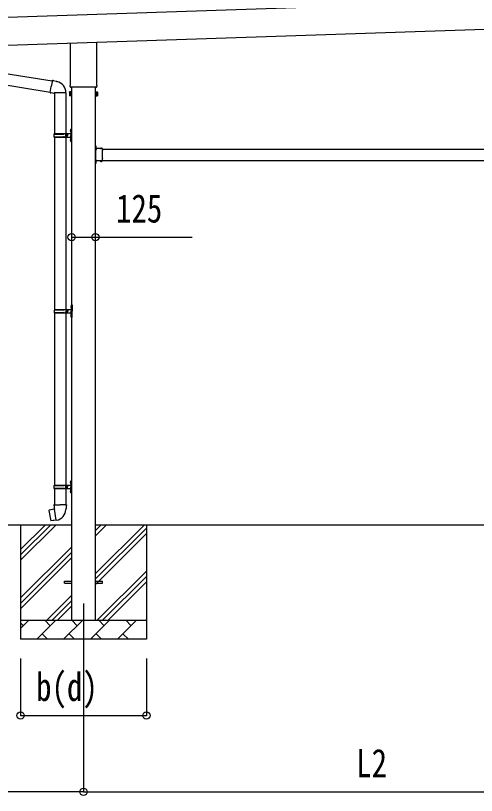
# Model space of a CAD drawing. Units: millimetres, scale not verified. Extents: x -18922 to 18922, y -13365 to 13365.
# Drawn here: x -4923 to -2505, y -2492 to 1601 of the extents above; entities that cross this region are included whole.
import ezdxf
from ezdxf.enums import TextEntityAlignment as Align

# ---------------------------------------------------------------- set-up
doc = ezdxf.new("R2010")
doc.units = ezdxf.units.MM
doc.header["$LTSCALE"] = 50
for name, color, linetype in [('0-4_YKK_12', 2, 'Continuous'), ('0-5_YKK_13', 4, 'Continuous'), ('0-6_YKK_A1', 4, 'Continuous'), ('0-7_YKK_D', 6, 'Continuous')]:
    doc.layers.add(name, color=color, linetype=linetype)
doc.styles.add('ＭＳ ゴシック', font='')
doc.styles.get('ＭＳ ゴシック').set_extended_font_data('MS Gothic')

msp = doc.modelspace()

# ---------------------------------------------------------------- linework, layer by layer
at = {"layer": '0-4_YKK_12'}
msp.add_line((-4566.41, -1484.05), (-4566.41, -1879.05), dxfattribs=at)
at = {"layer": '0-5_YKK_13'}
for p, q in [((-4634.71, 1237.39), (-4634.71, 1456.96)), ((-4498.11, 1461.51), (-4498.11, 1237.39)), ((-5606.27, 1398.3), (-4730.28, 1258.83)), ((-5614.72, 1338.89), (-4740.7, 1199.74)), ((-4741.02, 1197.92), (-4735.49, 1229.29)), ((-4729.96, 1260.65), (-4735.49, 1229.29)), ((-4729.96, 1260.65), (-4728.82, 1262.63)), ((-4728.82, 1262.63), (-4725.25, 1262)), ((-4725.25, 1262), (-4724.84, 1259.66)), ((-4710.32, 1256.83), (-4708.64, 1255.21)), ((-4708.64, 1255.21), (-4706.52, 1254.76)), ((-4636.41, 1228.61), (-4636.41, 1234.11)), ((-4496.41, 1234.11), (-4496.41, 1228.61)), ((-4741.02, 1197.92), (-4740.62, 1195.67)), ((-4741.02, 1197.92), (-4735.87, 1197.1)), ((-4740.62, 1195.67), (-4737.06, 1195.04)), ((-4737.06, 1195.04), (-4735.87, 1197.1)), ((-4735.87, 1197.1), (-4721.27, 1194.79)), ((-4721.27, 1194.79), (-4719.06, 1195.77)), ((-4658.76, 1195.38), (-4719.95, 1195.38)), ((-4718.91, 1195.38), (-4718.91, 981.61)), ((-4658.91, 1195.38), (-4658.91, 981.61)), ((-4640.41, 1199.11), (-4639.65, 1200.43)), ((-4640.41, 1199.11), (-4640.41, 1182.11)), ((-4633.41, 1195.52), (-4639.65, 1195.52)), ((-4498.47, 1225.11), (-4634.35, 1225.11)), ((-4499.41, 1195.52), (-4493.17, 1195.52)), ((-4492.41, 1199.11), (-4493.17, 1200.43)), ((-4492.41, 1199.11), (-4492.41, 1182.11)), ((-4640.41, 1182.11), (-4639.65, 1180.8)), ((-4633.41, 1185.71), (-4639.65, 1185.71)), ((-4633.41, 1180.8), (-4639.65, 1180.8)), ((-4630.91, 1181.41), (-4633.41, 1181.41)), ((-4501.91, 1181.41), (-4499.41, 1181.41)), ((-4499.41, 1185.71), (-4493.17, 1185.71)), ((-4499.41, 1180.8), (-4493.17, 1180.8)), ((-4492.41, 1182.11), (-4493.17, 1180.8)), ((-4635.21, 998.76), (-4633.17, 997.76)), ((-4633.94, 1000.76), (-4633.31, 1000.76)), ((-4633.94, 1000.76), (-4633.94, 992.46)), ((-4633.94, 992.46), (-4633.31, 992.46)), ((-4633.31, 1000.76), (-4633.31, 992.46)), ((-4633.31, 1000.76), (-4632.91, 1000.36)), ((-4633.31, 992.46), (-4632.91, 992.86)), ((-4633.17, 997.76), (-4632.56, 996.61)), ((-4632.91, 1004.61), (-4629.91, 1006.11)), ((-4632.91, 1004.61), (-4632.91, 972.61)), ((-4632.91, 1000.36), (-4632.91, 992.86)), ((-4629.91, 1006.11), (-4629.91, 972.61)), ((-4629.91, 1006.11), (-4628.91, 1006.11)), ((-4628.91, 1006.11), (-4628.91, 972.61)), ((-4721.91, 979.61), (-4671.58, 979.61)), ((-4721.91, 965.61), (-4671.58, 965.61)), ((-4720.91, 981.61), (-4634.91, 981.61)), ((-4720.91, 981.61), (-4720.91, 979.61)), ((-4720.91, 963.61), (-4720.91, 965.61)), ((-4720.91, 963.61), (-4634.91, 963.61)), ((-4718.91, 963.61), (-4718.91, 59.11)), ((-4661.91, 981.61), (-4661.91, 977.11)), ((-4661.91, 977.11), (-4659.91, 977.11)), ((-4661.91, 963.61), (-4661.91, 968.11)), ((-4661.91, 968.11), (-4659.91, 968.11)), ((-4659.91, 977.11), (-4659.91, 972.61)), ((-4659.91, 968.11), (-4659.91, 972.61)), ((-4658.91, 963.61), (-4658.91, 59.11)), ((-4653.91, 981.61), (-4653.91, 972.61)), ((-4653.91, 977.11), (-4650.91, 977.11)), ((-4653.91, 963.61), (-4653.91, 972.61)), ((-4653.91, 968.11), (-4650.91, 968.11)), ((-4650.91, 977.11), (-4650.91, 972.61)), ((-4650.91, 968.11), (-4650.91, 972.61)), ((-4635.21, 950.76), (-4633.17, 949.76)), ((-4633.94, 952.76), (-4633.31, 952.76)), ((-4633.94, 952.76), (-4633.94, 944.46)), ((-4633.94, 944.46), (-4633.31, 944.46)), ((-4633.31, 952.76), (-4633.31, 944.46)), ((-4633.31, 952.76), (-4632.91, 952.36)), ((-4633.31, 944.46), (-4632.91, 944.86)), ((-4633.17, 949.76), (-4632.56, 948.61)), ((-4632.91, 940.61), (-4632.91, 972.61)), ((-4632.91, 952.36), (-4632.91, 944.86)), ((-4629.91, 939.11), (-4629.91, 972.61)), ((-4628.91, 939.11), (-4628.91, 972.61)), ((-4632.91, 940.61), (-4629.91, 939.11)), ((-4629.91, 939.11), (-4628.91, 939.11)), ((-4502.31, 918.11), (-4503.91, 918.11)), ((-4503.91, 913.61), (-4502.31, 913.61)), ((-4502.31, 912.61), (-4503.91, 912.61)), ((-4498.21, 910.61), (-4503.91, 910.61)), ((-4502.31, 908.61), (-4503.91, 908.61)), ((-4503.91, 907.61), (-4502.31, 907.61)), ((-4502.31, 901.15), (-4502.31, 918.11)), ((-4502.31, 914.65), (-4502.31, 906.58)), ((-4502.31, 911.74), (-4499.65, 913.06)), ((-4502.31, 909.49), (-4499.65, 908.16)), ((-4465.91, 902.71), (-4502.31, 902.71)), ((-4501.91, 901.11), (-4498.91, 901.11)), ((-4501.45, 915.35), (-4501.61, 915.35)), ((-4501.45, 905.88), (-4501.61, 905.88)), ((-4478.65, 903.58), (-4478.65, 903.41)), ((-4469.88, 902.71), (-4477.95, 902.71)), ((-4475.04, 902.71), (-4476.36, 905.37)), ((-4472.79, 902.71), (-4471.46, 905.37)), ((-4469.18, 903.58), (-4469.18, 903.41)), ((-4465.91, 892.33), (-4465.91, 902.71)), ((-4501.91, 892.33), (-4501.91, 899.11)), ((-4501.91, 850.33), (-4501.91, 890.9)), ((-4465.91, 850.33), (-4465.91, 890.9)), ((-4502.31, 832.61), (-4503.91, 832.61)), ((-4502.31, 828.61), (-4503.91, 828.61)), ((-4502.31, 823.11), (-4503.91, 823.11)), ((-4502.31, 823.11), (-4502.31, 840.07)), ((-4465.91, 838.51), (-4502.31, 838.51)), ((-4502.31, 834.65), (-4502.31, 826.58)), ((-4502.31, 831.74), (-4499.65, 833.06)), ((-4502.31, 829.49), (-4499.65, 828.16)), ((-4501.91, 842.11), (-4501.91, 848.9)), ((-4498.91, 840.11), (-4501.91, 840.11)), ((-4501.45, 835.35), (-4501.61, 835.35)), ((-4501.45, 825.88), (-4501.61, 825.88)), ((-4478.65, 837.65), (-4478.65, 837.81)), ((-4469.88, 838.51), (-4477.95, 838.51)), ((-4475.04, 838.51), (-4476.36, 835.86)), ((-4472.79, 838.51), (-4471.46, 835.86)), ((-4469.18, 837.65), (-4469.18, 837.81)), ((-4465.91, 838.51), (-4465.91, 848.9)), ((-4630.41, 82.11), (-4627.41, 83.61)), ((-4630.41, 82.11), (-4630.41, 50.11)), ((-4627.41, 83.61), (-4627.41, 50.11)), ((-4627.41, 83.61), (-4626.41, 83.61)), ((-4626.41, 83.61), (-4626.41, 50.11)), ((-4719.41, 57.11), (-4669.08, 57.11)), ((-4719.41, 43.11), (-4669.08, 43.11)), ((-4718.91, 41.12), (-4718.91, -863.39)), ((-4718.41, 59.11), (-4632.41, 59.11)), ((-4718.41, 59.11), (-4718.41, 57.11)), ((-4718.41, 41.11), (-4718.41, 43.11)), ((-4718.41, 41.11), (-4632.41, 41.11)), ((-4659.41, 59.11), (-4659.41, 54.61)), ((-4659.41, 54.61), (-4657.41, 54.61)), ((-4659.41, 41.11), (-4659.41, 45.61)), ((-4659.41, 45.61), (-4657.41, 45.61)), ((-4658.91, 41.12), (-4658.91, -863.39)), ((-4657.41, 54.61), (-4657.41, 50.11)), ((-4657.41, 45.61), (-4657.41, 50.11)), ((-4651.41, 59.11), (-4651.41, 50.11)), ((-4651.41, 54.61), (-4648.41, 54.61)), ((-4651.41, 41.11), (-4651.41, 50.11)), ((-4651.41, 45.61), (-4648.41, 45.61)), ((-4648.41, 54.61), (-4648.41, 50.11)), ((-4648.41, 45.61), (-4648.41, 50.11)), ((-4632.71, 76.26), (-4630.67, 75.26)), ((-4631.44, 78.26), (-4630.81, 78.26)), ((-4631.44, 78.26), (-4631.44, 69.96)), ((-4631.44, 69.96), (-4630.81, 69.96)), ((-4630.81, 78.26), (-4630.81, 69.96)), ((-4630.81, 78.26), (-4630.41, 77.86)), ((-4630.81, 69.96), (-4630.41, 70.36)), ((-4630.67, 75.26), (-4630.06, 74.11)), ((-4630.41, 77.86), (-4630.41, 70.36)), ((-4630.41, 18.11), (-4630.41, 50.11)), ((-4627.41, 16.61), (-4627.41, 50.11)), ((-4626.41, 16.61), (-4626.41, 50.11)), ((-4632.71, 28.26), (-4630.67, 27.26)), ((-4631.44, 30.26), (-4630.81, 30.26)), ((-4631.44, 30.26), (-4631.44, 21.96)), ((-4631.44, 21.96), (-4630.81, 21.96)), ((-4630.81, 30.26), (-4630.81, 21.96)), ((-4630.81, 30.26), (-4630.41, 29.86)), ((-4630.81, 21.96), (-4630.41, 22.36)), ((-4630.67, 27.26), (-4630.06, 26.11)), ((-4630.41, 29.86), (-4630.41, 22.36)), ((-4630.41, 18.11), (-4627.41, 16.61)), ((-4627.41, 16.61), (-4626.41, 16.61)), ((-4635.21, -846.24), (-4633.17, -847.24)), ((-4633.94, -844.24), (-4633.31, -844.24)), ((-4633.94, -844.24), (-4633.94, -852.54)), ((-4633.94, -852.54), (-4633.31, -852.54)), ((-4633.31, -844.24), (-4633.31, -852.54)), ((-4633.31, -844.24), (-4632.91, -844.64)), ((-4633.31, -852.54), (-4632.91, -852.14)), ((-4633.17, -847.24), (-4632.56, -848.39)), ((-4632.91, -840.39), (-4629.91, -838.89)), ((-4632.91, -840.39), (-4632.91, -872.39)), ((-4632.91, -844.64), (-4632.91, -852.14)), ((-4629.91, -838.89), (-4629.91, -872.39)), ((-4629.91, -838.89), (-4628.91, -838.89)), ((-4628.91, -838.89), (-4628.91, -872.39)), ((-4721.91, -865.39), (-4671.58, -865.39)), ((-4721.91, -879.39), (-4671.58, -879.39)), ((-4720.91, -863.39), (-4634.91, -863.39)), ((-4720.91, -863.39), (-4720.91, -865.39)), ((-4720.91, -881.39), (-4720.91, -879.39)), ((-4720.91, -881.39), (-4634.91, -881.39)), ((-4718.91, -881.39), (-4718.91, -966.31)), ((-4661.91, -863.39), (-4661.91, -867.89)), ((-4661.91, -867.89), (-4659.91, -867.89)), ((-4661.91, -881.39), (-4661.91, -876.89)), ((-4661.91, -876.89), (-4659.91, -876.89)), ((-4659.91, -867.89), (-4659.91, -872.39)), ((-4659.91, -876.89), (-4659.91, -872.39)), ((-4658.91, -881.39), (-4658.91, -966.31)), ((-4653.91, -863.39), (-4653.91, -872.39)), ((-4653.91, -867.89), (-4650.91, -867.89)), ((-4653.91, -881.39), (-4653.91, -872.39)), ((-4653.91, -876.89), (-4650.91, -876.89)), ((-4650.91, -867.89), (-4650.91, -872.39)), ((-4650.91, -876.89), (-4650.91, -872.39)), ((-4635.21, -894.24), (-4633.17, -895.24)), ((-4633.94, -892.24), (-4633.31, -892.24)), ((-4633.94, -892.24), (-4633.94, -900.54)), ((-4633.31, -892.24), (-4633.31, -900.54)), ((-4633.31, -892.24), (-4632.91, -892.64)), ((-4633.31, -900.54), (-4632.91, -900.14)), ((-4633.17, -895.24), (-4632.56, -896.39)), ((-4632.91, -904.39), (-4632.91, -872.39)), ((-4632.91, -892.64), (-4632.91, -900.14)), ((-4629.91, -905.89), (-4629.91, -872.39)), ((-4628.91, -905.89), (-4628.91, -872.39)), ((-4633.94, -900.54), (-4633.31, -900.54)), ((-4632.91, -904.39), (-4629.91, -905.89)), ((-4629.91, -905.89), (-4628.91, -905.89)), ((-4720.76, -966.31), (-4722.91, -967.09)), ((-4722.91, -967.09), (-4722.91, -970.71)), ((-4722.91, -970.71), (-4720.67, -971.53)), ((-4720.76, -966.31), (-4688.91, -966.31)), ((-4720.76, -966.31), (-4720.67, -971.53)), ((-4720.67, -971.53), (-4720.41, -986.31)), ((-4657.06, -966.31), (-4688.91, -966.31)), ((-4654.91, -970.71), (-4657.15, -971.53)), ((-4657.06, -966.31), (-4654.91, -967.09)), ((-4654.91, -967.09), (-4654.91, -970.71)), ((-4747.37, -994.76), (-4748.18, -995.93)), ((-4748.18, -995.93), (-4738.56, -1050.49)), ((-4719.5, -989.51), (-4747.37, -994.76)), ((-4734.63, -992.16), (-4734.84, -992.4)), ((-4720.41, -986.31), (-4719.06, -988.31)), ((-4709.15, -1046.81), (-4719.28, -989.34)), ((-4719.26, -988.51), (-4719.26, -989.22)), ((-4719.06, -988.31), (-4719.09, -988.32)), ((-4658.72, -988.25), (-4658.8, -990.42)), ((-4657.41, -986.31), (-4658.72, -988.25)), ((-4724.54, -1049.4), (-4724.82, -1049.25)), ((-4708.84, -1047.57), (-4709.09, -1046.91)), ((-4666.41, -1367.89), (-4628.91, -1367.89)), ((-4666.41, -1376.89), (-4666.41, -1367.89)), ((-4666.41, -1376.89), (-4628.91, -1376.89)), ((-4503.91, -1367.89), (-4466.41, -1367.89)), ((-4503.91, -1376.89), (-4466.41, -1376.89)), ((-4466.41, -1376.89), (-4466.41, -1367.89))]:
    msp.add_line(p, q, dxfattribs=at)
for points in [[(-4729.96, 1260.65), (-4724.84, 1259.66), (-4710.32, 1256.83)], [(-4633.41, 1180.8), (-4633.41, 1200.43), (-4639.65, 1200.43)], [(-4633.41, 1181.41), (-4633.41, 1199.81), (-4630.91, 1199.81)], [(-4499.41, 1181.41), (-4499.41, 1199.81), (-4501.91, 1199.81)], [(-4499.41, 1180.8), (-4499.41, 1200.43), (-4493.17, 1200.43)], [(-4635.21, 994.47), (-4633.17, 995.46), (-4632.56, 996.61)], [(-4635.21, 946.47), (-4633.17, 947.46), (-4632.56, 948.61)], [(-4503.91, 903.11), (-4503.91, 909.11), (-4503.91, 912.11), (-4503.91, 918.11)], [(-4501.91, 899.11), (-4498.91, 899.11), (-4498.91, 902.71)], [(-4503.91, 823.11), (-4503.91, 829.11), (-4503.91, 832.11), (-4503.91, 838.11)], [(-4501.91, 842.11), (-4498.91, 842.11), (-4498.91, 838.51)], [(-4632.71, 71.97), (-4630.67, 72.96), (-4630.06, 74.11)], [(-4632.71, 23.97), (-4630.67, 24.96), (-4630.06, 26.11)], [(-4635.21, -850.53), (-4633.17, -849.54), (-4632.56, -848.39)], [(-4635.21, -898.53), (-4633.17, -897.54), (-4632.56, -896.39)], [(-4657.06, -966.31), (-4657.15, -971.53), (-4657.41, -986.31)], [(-4732.38, -991.94), (-4732.66, -991.79), (-4734.63, -992.16)], [(-4709.42, -1046.72), (-4737.4, -1051.32), (-4738.56, -1050.49)], [(-4722.35, -1048.84), (-4722.56, -1049.08), (-4724.54, -1049.4)]]:
    msp.add_lwpolyline(points, dxfattribs=at)
for points in [[(-4630.91, 1180.11), (-4630.91, 1201.11), (-4628.91, 1201.11), (-4628.91, 1180.11)], [(-4501.91, 1180.11), (-4501.91, 1201.11), (-4503.91, 1201.11), (-4503.91, 1180.11)]]:
    msp.add_lwpolyline(points, close=True, dxfattribs=at)
for centre, radius, start, end in [((-4719.06, 1195.77), 60.3, 359.62495, 78), ((-4632.41, 1234.11), 4, 125.09963, 180), ((-4632.41, 1228.61), 4, 180, 194.47751), ((-4500.41, 1234.11), 4, 0, 54.90037), ((-4500.41, 1228.61), 4, 345.52249, 0), ((-4636.07, 1197.98), 4.34, 145.61575, 214.38425), ((-4624.17, 1190.61), 16.24, 162.41205, 197.58795), ((-4632.41, 1228.61), 4, 194.47751, 241.04498), ((-4500.41, 1228.61), 4, 298.95502, 345.52249), ((-4496.76, 1197.98), 4.34, 325.61575, 34.38425), ((-4508.65, 1190.61), 16.24, 342.41205, 17.58795), ((-4636.07, 1183.25), 4.34, 145.61575, 214.38425), ((-4496.76, 1183.25), 4.34, 325.61575, 34.38425), ((-4629.61, 996.61), 6, 136.21765, 223.78235), ((-4634.91, 983.61), 2, 270, 359.99998), ((-4673.16, 972.61), 49.25, 171.82876, 180.00002), ((-4673.16, 972.61), 49.25, 180.00002, 188.17127), ((-4671.58, 981.61), 2, 270, 359.99998), ((-4671.58, 963.61), 2, 0.00005, 90.00004), ((-4629.61, 948.61), 6, 136.21765, 223.78235), ((-4634.91, 961.61), 2, 0.00005, 90.00004), ((-4501.91, 903.11), 2, 180, 270), ((-4501.61, 914.65), 0.7, 90, 180), ((-4501.61, 906.58), 0.7, 180, 270), ((-4501.45, 914.49), 0.862, 39.12355, 90), ((-4501.45, 906.74), 0.862, 270, 320.87645), ((-4506.21, 910.61), 7, 0, 39.12355), ((-4506.21, 910.61), 7, 320.87645, 0), ((-4477.95, 903.41), 0.7, 180, 270), ((-4477.78, 903.58), 0.862, 129.12355, 180), ((-4473.91, 898.81), 7, 90, 129.12355), ((-4473.91, 898.81), 7, 50.87645, 90), ((-4469.88, 903.41), 0.7, 270, 0), ((-4470.04, 903.58), 0.862, 0, 50.87645), ((-4502.61, 891.61), 1, 314.427, 45.573), ((-4465.21, 891.61), 1, 134.427, 225.573), ((-4501.91, 838.11), 2, 90, 180), ((-4501.61, 834.65), 0.7, 90, 180), ((-4501.61, 826.58), 0.7, 180, 270), ((-4502.61, 849.61), 1, 314.427, 45.573), ((-4501.45, 834.49), 0.862, 39.12355, 90), ((-4501.45, 826.74), 0.862, 270, 320.87645), ((-4506.21, 830.61), 7, 0, 39.12355), ((-4506.21, 830.61), 7, 320.87645, 0), ((-4477.95, 837.81), 0.7, 90, 180), ((-4477.78, 837.65), 0.862, 180, 230.87645), ((-4473.91, 842.41), 7, 230.87645, 270), ((-4473.91, 842.41), 7, 270, 309.12355), ((-4469.88, 837.81), 0.7, 0, 90), ((-4470.04, 837.65), 0.862, 309.12355, 0), ((-4465.21, 849.61), 1, 134.427, 225.573), ((-4670.66, 50.11), 49.25, 171.82876, 180.00002), ((-4670.66, 50.11), 49.25, 180.00002, 188.17127), ((-4669.08, 59.11), 2, 270, 359.99998), ((-4669.08, 41.11), 2, 0.00005, 90.00004), ((-4627.11, 74.11), 6, 136.21765, 223.78235), ((-4632.41, 61.11), 2, 270, 359.99998), ((-4632.41, 39.11), 2, 0.00005, 90.00004), ((-4627.11, 26.11), 6, 136.21765, 223.78235), ((-4629.61, -848.39), 6, 136.21765, 223.78235), ((-4673.16, -872.39), 49.25, 171.82876, 180.00002), ((-4673.16, -872.39), 49.25, 180.00002, 188.17127), ((-4671.58, -863.39), 2, 270, 359.99998), ((-4671.58, -881.39), 2, 0.00005, 90.00004), ((-4629.61, -896.39), 6, 136.21765, 223.78235), ((-4634.91, -861.39), 2, 270, 359.99998), ((-4634.91, -883.39), 2, 0.00005, 90.00004), ((-4719.56, -989.22), 0.3, 280.66842, 0), ((-4719.06, -988.51), 0.2, 100, 180), ((-4719.06, -988.31), 60.3, 279.96938, 358), ((-4709.37, -1047.01), 0.3, 20, 99.33158), ((-4708.66, -1047.5), 0.2, 200, 279.96938)]:
    msp.add_arc(centre, radius, start, end, dxfattribs=at)
at = {"layer": '0-6_YKK_A1'}
for p, q in [((-325.57, 1745.65), (-5717.64, 1565.94)), ((-5712.81, 1421.02), (-320.74, 1600.76)), ((-4628.91, 1225.11), (-4628.91, -1572.39)), ((-4503.91, -1572.39), (-4503.91, 1225.11)), ((-4465.91, 900.61), (-1566.91, 900.61)), ((-4498.91, 840.61), (-4503.41, 840.61)), ((-4465.91, 840.61), (-1566.91, 840.61)), ((-4628.91, -1072.39), (-5573.07, -1072.39)), ((-4896.41, -1072.39), (-4896.41, -1672.39)), ((-4896.41, -1257.44), (-4711.36, -1072.39)), ((-4896.41, -1229.15), (-4739.64, -1072.39)), ((-4896.41, -1200.87), (-4767.93, -1072.39)), ((-1528.91, -1072.39), (-4503.91, -1072.39)), ((-4503.91, -1327.48), (-4248.81, -1072.39)), ((-4503.91, -1129.49), (-4446.8, -1072.39)), ((-4503.91, -1101.21), (-4475.09, -1072.39)), ((-4503.91, -1355.77), (-4236.41, -1088.27)), ((-4236.41, -1072.39), (-4236.41, -1672.39)), ((-4503.91, -1384.05), (-4236.41, -1116.55)), ((-4896.41, -1455.43), (-4628.91, -1187.93)), ((-4896.41, -1483.71), (-4628.91, -1216.21)), ((-4896.41, -1511.99), (-4628.91, -1244.49)), ((-4494.25, -1572.39), (-4236.41, -1314.54)), ((-4465.97, -1572.39), (-4236.41, -1342.83)), ((-4437.69, -1572.39), (-4236.41, -1371.11)), ((-4758.81, -1572.39), (-4628.91, -1442.48)), ((-4730.53, -1572.39), (-4628.91, -1470.77)), ((-4702.24, -1572.39), (-4628.91, -1499.05)), ((-4896.41, -1572.39), (-4236.41, -1572.39)), ((-4896.41, -1615.28), (-4853.52, -1572.39)), ((-4882.07, -1600.94), (-4896.41, -1586.6)), ((-4812.1, -1672.39), (-4712.1, -1572.39)), ((-4740.65, -1600.94), (-4769.2, -1572.39)), ((-4670.67, -1672.39), (-4570.67, -1572.39)), ((-4599.23, -1600.94), (-4627.78, -1572.39)), ((-4529.25, -1672.39), (-4429.25, -1572.39)), ((-4457.81, -1600.94), (-4486.36, -1572.39)), ((-4387.83, -1672.39), (-4287.83, -1572.39)), ((-4316.39, -1600.94), (-4344.94, -1572.39)), ((-4239.7, -1572.39), (-4236.41, -1569.1)), ((-4236.41, -1672.39), (-4896.41, -1672.39)), ((-4783.54, -1643.83), (-4754.99, -1672.39)), ((-4642.12, -1643.83), (-4613.57, -1672.39)), ((-4500.7, -1643.83), (-4472.15, -1672.39)), ((-4359.28, -1643.83), (-4330.73, -1672.39))]:
    msp.add_line(p, q, dxfattribs=at)
msp.add_lwpolyline([(-4498.91, 900.61), (-4503.41, 900.61), (-4503.41, 840.61)], dxfattribs=at)
at = {"layer": '0-7_YKK_D'}
for p, q in [((-4896.41, -1772.39), (-4896.41, -2073.39)), ((-4566.41, -1772.39), (-4566.41, -2473.39)), ((-4566.41, -1772.39), (-4566.41, -2473.39)), ((-4236.41, -1772.39), (-4236.41, -2073.39)), ((-4896.41, -2072.39), (-4236.41, -2072.39)), ((-4566.41, -2472.39), (-5735.11, -2472.39)), ((-4566.41, -2472.39), (-1466.41, -2472.39))]:
    msp.add_line(p, q, dxfattribs=at)
msp.add_lwpolyline([(-4628.91, 438.51), (-4503.91, 438.51), (-3996.21, 438.51)], dxfattribs=at)
for centre in [(-4628.91, 438.51), (-4503.91, 438.51), (-4896.41, -2072.39), (-4236.41, -2072.39), (-4566.41, -2472.39), (-4566.41, -2472.39)]:
    msp.add_circle(centre, 19.12, dxfattribs=at)

# ---------------------------------------------------------------- texts
at = {"layer": '0-7_YKK_D', "style": 'ＭＳ ゴシック', "width": 0.8}
for s, p in [('125', (-4395.41, 470.51)), ('b(d)', (-4814.81, -2040.39)), ('L2', (-3135.21, -2440.39))]:
    msp.add_text(s, height=148.5, dxfattribs=at).set_placement(p, align=Align.BOTTOM_LEFT)

doc.saveas('drawing.dxf')
